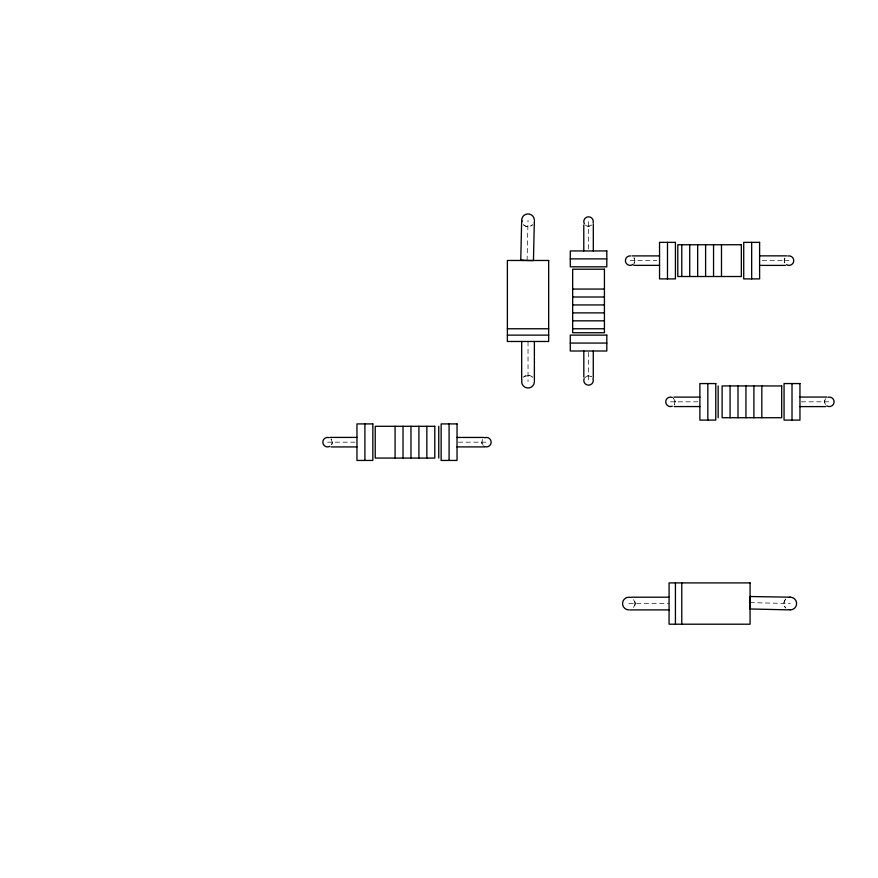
<?xml version="1.0" encoding="UTF-8"?>
<svg xmlns="http://www.w3.org/2000/svg" width="878" height="878" viewBox="0 0 878 878"><rect width="100%" height="100%" fill="white"/><g stroke="black" fill="none" stroke-linecap="round" stroke-linejoin="round"><path stroke-width="0.66" stroke-dasharray="4.39 3.29" d="M481.649 442.786L481.649 442.172L483.504 445.947A4.763 4.763 0 0 1 481.682 442.786L482.648 439.263A4.763 4.763 0 0 0 481.693 441.535M634.926 260.634L633.949 257.737A4.763 4.763 0 0 1 634.882 260.02L633.927 263.543A4.763 4.763 0 0 0 634.882 261.271M675.27 401.828L673.415 398.063A4.763 4.763 0 0 1 675.226 401.224L674.271 404.747A4.763 4.763 0 0 0 675.226 402.475M527.096 260.47L528.029 220.29M630.163 260.634L656.81 260.634M762.345 260.634L788.993 260.634M670.507 401.828L698.515 401.828M801.318 401.828L829.337 401.828M327.582 442.172L355.59 442.172M458.393 442.172L486.412 442.172M628.889 603.548L669.069 603.548M588.545 375.63L584.77 377.474A4.763 4.763 0 0 1 587.942 375.663L591.454 376.618A4.763 4.763 0 0 0 589.182 375.663M750.075 602.626L790.266 603.548M588.545 221.552L588.545 249.571M588.545 352.374L588.545 380.394M528.029 341.476L528.029 381.656M332.356 442.303L331.643 444.663A4.763 4.763 0 0 0 331.039 438.89L332.345 442.303M784.23 260.261L784.23 260.876L784.23 260.261M824.574 401.465L824.574 402.08L824.574 401.465M635.244 603.548L633.378 608.048A6.355 6.355 0 0 0 633.378 599.059L635.244 603.548M784.427 259.273L784.8 262.906A4.763 4.763 0 0 1 784.932 258.143L784.427 259.273M824.771 400.478L824.705 402.947L825.88 405.109A4.763 4.763 0 0 1 826.055 398.382L824.771 400.478M524.846 376.157L523.54 377.167A6.355 6.355 0 0 1 532.518 377.167L529.675 375.521L524.846 376.157M591.827 225.009L588.425 226.359L585.088 224.834A4.763 4.763 0 0 0 591.827 225.009M523.529 224.779A6.355 6.355 0 0 0 532.518 224.779A6.355 6.344 1.3 0 1 523.529 224.779M785.766 599.059A6.355 6.355 0 0 0 785.777 608.048A6.355 6.344 -88.7 0 1 785.766 599.059"/><path stroke-width="1.32" d="M524.045 260.47L520.753 260.327L521.62 222.573M534.351 221.366L533.451 260.612L520.753 260.327M750.196 596.524L787.983 597.15M632.237 255.904L659.543 255.904M759.613 255.86L786.677 255.86M570.283 258.878L606.808 258.878M633.85 265.354L659.543 265.354M759.613 265.397L785.426 265.397M572.665 289.06L604.426 289.06M572.665 297.005L604.426 297.005M572.665 304.94L604.426 304.94M572.665 312.886L604.426 312.886M572.665 320.832L604.426 320.832M507.374 328.767L548.673 328.767M572.665 328.767L604.426 328.767M507.374 335.122L548.673 335.122M570.283 343.068L606.808 343.068M673.876 397.108L699.887 397.108M799.957 397.065L827.021 397.065M674.194 406.558L699.887 406.558M799.957 406.602L825.77 406.602M330.018 437.409L356.962 437.409M457.032 437.453L483.723 437.453M457.032 446.902L484.338 446.902M331.083 446.935L356.962 446.935M631.216 597.205L669.069 597.205M629.954 609.903L669.069 609.903M787.895 609.848L749.933 608.97L750.218 596.272M788.62 609.694L789.959 609.87M792.011 383.565L792.011 420.101M761.83 385.947L761.83 417.719M753.895 385.947L753.895 417.719M751.667 242.361L751.667 278.897M745.949 385.947L745.949 417.719M738.003 385.947L738.003 417.719M730.068 385.947L730.068 417.719M721.486 244.742L721.486 276.515M718.149 385.947L718.149 417.719M713.551 244.742L713.551 276.515M707.833 383.565L707.833 420.101M705.605 244.742L705.605 276.515M697.659 244.742L697.659 276.515M689.724 244.742L689.724 276.515M681.778 244.742L681.778 276.515M681.778 582.904L681.778 624.203M675.423 582.904L675.423 624.203M667.489 242.361L667.489 278.897M593.308 224L593.308 250.943M593.265 351.002L593.265 377.705M583.815 351.002L583.815 377.013M583.782 225.053L583.782 250.943M534.384 341.476L534.384 380.602M521.675 341.476L521.675 379.34M449.086 423.909L449.086 460.445M438.759 426.291L438.759 458.064M426.851 426.291L426.851 458.064M418.905 426.291L418.905 458.064M410.97 426.291L410.97 458.064M403.024 426.291L403.024 458.064M395.078 426.291L395.078 458.064M364.908 423.909L364.908 460.445M592.957 378.583A4.763 4.763 0 0 1 588.523 385.157A4.763 4.763 0 0 1 584.144 378.55M584.353 223.835A4.763 4.763 0 0 1 588.04 216.822A4.763 4.763 0 0 1 593.111 222.902M633.049 264.421A4.763 4.763 0 0 1 625.553 261.842A4.763 4.763 0 0 1 630.799 255.904M787.873 255.992A4.763 4.763 0 0 1 793.701 261.37A4.763 4.763 0 0 1 786.501 264.695M672.307 406.24A4.763 4.763 0 0 1 665.733 401.817A4.763 4.763 0 0 1 672.339 397.438M828.217 397.196A4.763 4.763 0 0 1 834.045 402.574A4.763 4.763 0 0 1 826.846 405.899M484.601 437.771A4.763 4.763 0 0 1 491.175 442.194A4.763 4.763 0 0 1 484.579 446.573M329.854 446.364A4.763 4.763 0 0 1 322.841 442.677A4.763 4.763 0 0 1 328.932 437.606M534.384 220.29A6.355 6.355 0 0 0 527.195 213.991A6.355 6.355 0 0 0 521.894 221.925A6.355 6.344 1.3 0 1 521.675 220.29M534.384 381.656A6.355 6.355 0 0 1 527.195 387.955A6.355 6.355 0 0 1 521.894 380.02M790.266 609.903A6.355 6.355 0 0 0 796.565 602.725A6.355 6.355 0 0 0 788.62 597.413A6.355 6.344 -88.7 0 1 790.255 597.194M628.889 609.903A6.355 6.355 0 0 1 622.59 602.725A6.355 6.355 0 0 1 630.536 597.413M675.423 242.361L659.543 242.361L659.543 278.897L675.423 278.897L675.423 242.361M759.613 242.361L743.721 242.361L743.721 278.897L759.613 278.897L759.613 242.361M741.339 244.742L677.805 244.742L677.805 276.515L741.339 276.515L741.339 244.742M606.808 250.943L570.283 250.943L570.283 266.824L606.808 266.824L606.808 250.943M548.673 260.47L507.374 260.47L507.374 341.476L548.673 341.476L548.673 260.47M604.426 269.206L572.665 269.206L572.665 332.74L604.426 332.74L604.426 269.206M606.808 335.122L570.283 335.122L570.283 351.002L606.808 351.002L606.808 335.122M715.768 383.565L699.887 383.565L699.887 420.101L715.768 420.101L715.768 383.565M799.957 383.565L784.065 383.565L784.065 420.101L799.957 420.101L799.957 383.565M781.683 385.947L722.122 385.947L722.122 417.719L781.683 417.719L781.683 385.947M372.843 423.909L356.962 423.909L356.962 460.445L372.843 460.445L372.843 423.909M457.032 423.909L441.14 423.909L441.14 460.445L457.032 460.445L457.032 423.909M434.797 426.291L375.224 426.291L375.224 458.064L434.797 458.064L434.797 426.291M750.075 582.904L669.069 582.904L669.069 624.203L750.075 624.203L750.075 582.904"/></g></svg>
